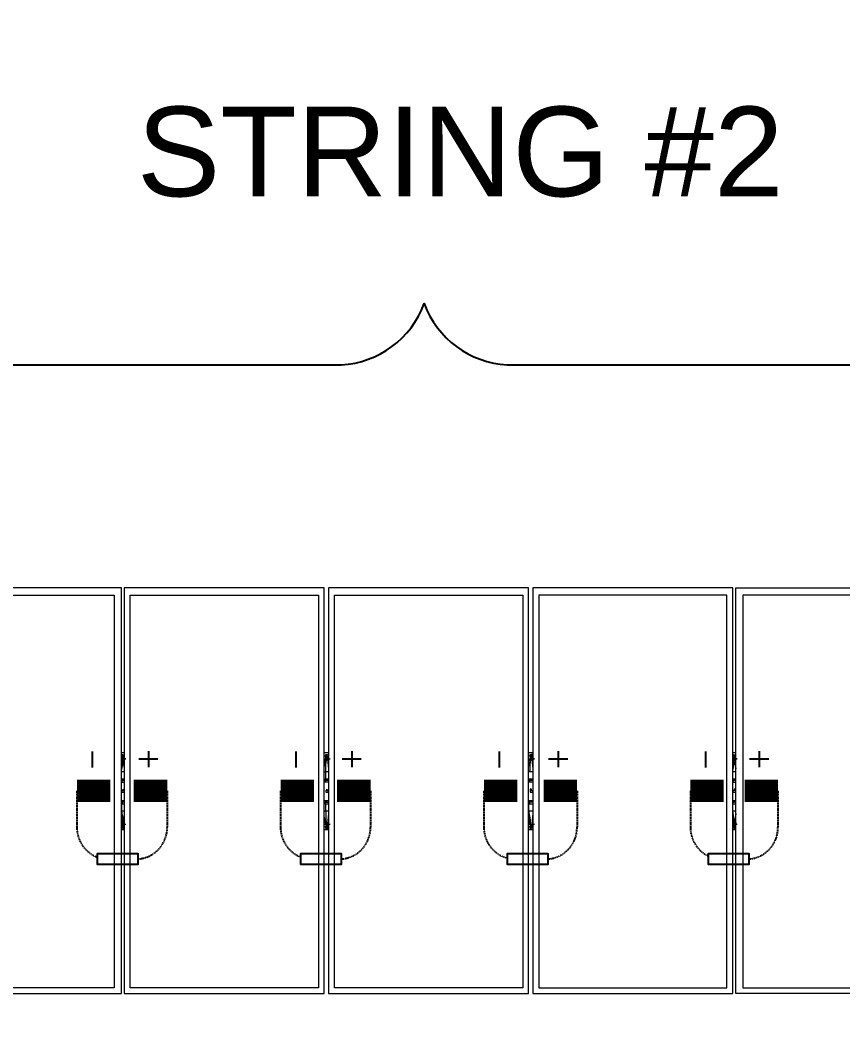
# Model space of a CAD drawing. Header units: feet. Extents: x -327 to 55127, y -2634 to 4121.
# Drawn here: x 595.5 to 779.2, y 1348.9 to 1574 of the extents above; entities that cross this region are included whole.
import ezdxf
from ezdxf.enums import TextEntityAlignment as Align

# ---------------------------------------------------------------- set-up
doc = ezdxf.new("R2018")
doc.units = ezdxf.units.FT
doc.header["$MEASUREMENT"] = 0
doc.linetypes.add('HIDDEN', pattern=[0.375, 0.25, -0.125])
for name, color, linetype in [('E-HARN-COMP', 8, 'Continuous'), ('E-TRNK-CABL-NEG', 6, 'HIDDEN'), ('E-TRUNK-CABLE-POS', 6, 'HIDDEN'), ('G-ANNO-TEXT', 1, 'Continuous'), ('Polarity-Text', 7, 'Continuous')]:
    doc.layers.add(name, color=color, linetype=linetype)
doc.styles.add('NEI-A', font='arial.ttf')
doc.styles.get("Standard").update_dxf_attribs({"font": 'arial.ttf'})

# ---------------------------------------------------------------- blocks, each defined once
blk = doc.blocks.new('A$Cc93f9aa1')
at = {"lineweight": 5}
for points in [[(2.6649, 0.4666), (2.4332, 0.4666), (2.4332, 0), (2.6649, 0)], [(2.8982, 0.4666), (2.6682, 0.4666), (2.6682, 0), (2.8982, 0)], [(2.9032, 0), (3.1332, 0), (3.1332, 0.4666), (2.9032, 0.4666)], [(3.1382, 0), (3.3682, 0), (3.3682, 0.4666), (3.1382, 0.4666)], [(3.6032, 0.4666), (3.6032, 0), (3.3715, 0), (3.3715, 0.4666)], [(2.4416, 0.4583), (2.6566, 0.4583), (2.6566, 0.0067), (2.4416, 0.0067)], [(2.6749, 0.4583), (2.8915, 0.4583), (2.8915, 0.0067), (2.6749, 0.0067)], [(2.9099, 0.4583), (3.1265, 0.4583), (3.1265, 0.0067), (2.9099, 0.0067)], [(3.3615, 0.0067), (3.3615, 0.4583), (3.1449, 0.4583), (3.1449, 0.0067)], [(3.5949, 0.4583), (3.3799, 0.4583), (3.3799, 0.0067), (3.5949, 0.0067)], [(3.3699, 0.275), (3.3699, 0.2733)], [(2.6666, 0.235), (2.6666, 0.2333), (2.6649, 0.2333), (2.6649, 0.2317), (2.6666, 0.2317), (2.6682, 0.2317), (2.6682, 0.2333)], [(2.9015, 0.235), (2.8999, 0.2333), (2.8999, 0.2317), (2.9032, 0.2317), (2.9032, 0.2333), (2.9015, 0.2333)], [(3.1365, 0.235), (3.1349, 0.235), (3.1349, 0.2317), (3.1382, 0.2317), (3.1382, 0.2333), (3.1365, 0.2333)], [(3.3715, 0.235), (3.3699, 0.235), (3.3699, 0.2333), (3.3682, 0.2333), (3.3682, 0.2317), (3.3699, 0.2317), (3.3715, 0.2317), (3.3715, 0.2333)]]:
    blk.add_lwpolyline(points, close=True, dxfattribs=at)
for points in [[(2.6682, 0.2767), (2.6649, 0.2767)], [(2.6666, 0.27), (2.6666, 0.2733), (2.6666, 0.2717), (2.6649, 0.2717), (2.6649, 0.27), (2.6649, 0.2683)], [(2.6666, 0.255), (2.6649, 0.255), (2.6649, 0.2567), (2.6666, 0.2633), (2.6666, 0.2733)], [(2.6666, 0.2733), (2.6666, 0.275), (2.6666, 0.2733)], [(2.9032, 0.2767), (2.8982, 0.2767)], [(2.8982, 0.255), (2.8999, 0.255), (2.8999, 0.2633), (2.9015, 0.2733)], [(2.8999, 0.2683), (2.8999, 0.27), (2.8999, 0.2733), (2.9015, 0.2733), (2.9015, 0.275), (2.9032, 0.275)], [(2.9015, 0.27), (2.9015, 0.2733), (2.9015, 0.275)], [(3.1382, 0.2767), (3.1332, 0.2767)], [(3.1382, 0.275), (3.1365, 0.275), (3.1365, 0.2733), (3.1349, 0.2733), (3.1349, 0.27), (3.1332, 0.2683)], [(3.1349, 0.255), (3.1332, 0.255), (3.1349, 0.2567), (3.1349, 0.2633), (3.1365, 0.2733)], [(3.1365, 0.27), (3.1365, 0.2733), (3.1365, 0.275)], [(3.3715, 0.2767), (3.3682, 0.2767)], [(3.3699, 0.255), (3.3682, 0.255), (3.3682, 0.2567), (3.3699, 0.2633), (3.3699, 0.2733), (3.3699, 0.27), (3.3682, 0.2683)], [(3.3715, 0.27), (3.3715, 0.2733)], [(2.6666, 0.2467), (2.6649, 0.2467), (2.6649, 0.255)], [(2.6682, 0.2467), (2.6649, 0.2467)], [(2.6682, 0.245), (2.6649, 0.245), (2.6666, 0.245)], [(2.6649, 0.245), (2.6649, 0.2433), (2.6682, 0.2433)], [(2.8982, 0.2467), (2.8999, 0.2467), (2.8999, 0.255)], [(2.9032, 0.245), (2.8999, 0.245), (2.8982, 0.245)], [(2.9032, 0.2467), (2.8999, 0.2467)], [(2.8999, 0.2433), (2.8999, 0.245)], [(3.1349, 0.2467), (3.1332, 0.2467), (3.1332, 0.255)], [(3.1382, 0.2467), (3.1332, 0.2467)], [(3.1382, 0.245), (3.1332, 0.245), (3.1349, 0.245)], [(3.1382, 0.2433), (3.1349, 0.2433), (3.1332, 0.2433), (3.1332, 0.245)], [(3.3699, 0.2467), (3.3682, 0.2467), (3.3682, 0.255)], [(3.3715, 0.2467), (3.3682, 0.2467)], [(3.3715, 0.245), (3.3682, 0.245), (3.3699, 0.245)], [(3.3682, 0.245), (3.3682, 0.2433), (3.3715, 0.2433)], [(2.9032, 0.2433), (2.8999, 0.2433), (2.8982, 0.2433)], [(2.6682, 0.2217), (2.6649, 0.2217), (2.6649, 0.22)], [(2.9032, 0.2217), (2.8982, 0.2217)], [(2.8999, 0.22), (2.8999, 0.2217), (2.9015, 0.2217)], [(3.1382, 0.2217), (3.1349, 0.2217), (3.1332, 0.2217), (3.1332, 0.22)], [(3.3715, 0.2217), (3.3682, 0.2217), (3.3682, 0.22)], [(2.6682, 0.22), (2.6649, 0.22), (2.6666, 0.22)], [(2.6666, 0.2183), (2.6649, 0.2183), (2.6649, 0.21), (2.6666, 0.2), (2.6666, 0.1917), (2.6682, 0.1917)], [(2.6649, 0.2183), (2.6682, 0.2183)], [(2.8982, 0.22), (2.8999, 0.22), (2.9032, 0.22)], [(2.8999, 0.21), (2.8999, 0.2183), (2.8982, 0.2183)], [(2.8982, 0.21), (2.8999, 0.21), (2.8999, 0.2), (2.9015, 0.1933), (2.9015, 0.1917), (2.9032, 0.1917)], [(2.8999, 0.2183), (2.9032, 0.2183)], [(3.1382, 0.22), (3.1332, 0.22), (3.1349, 0.22)], [(3.1349, 0.2183), (3.1332, 0.2183), (3.1332, 0.21), (3.1349, 0.2), (3.1349, 0.1933), (3.1365, 0.1917), (3.1382, 0.1917)], [(3.1332, 0.2183), (3.1382, 0.2183)], [(3.3715, 0.22), (3.3682, 0.22), (3.3699, 0.22)], [(3.3699, 0.1917), (3.3699, 0.2), (3.3682, 0.21), (3.3682, 0.2183), (3.3699, 0.2183)], [(3.3682, 0.2183), (3.3715, 0.2183)], [(2.6666, 0.19), (2.6666, 0.1933), (2.6649, 0.1933), (2.6649, 0.195), (2.6649, 0.1967)], [(2.6682, 0.1883), (2.6649, 0.1883)], [(2.6666, 0.195), (2.6666, 0.1917), (2.6666, 0.19), (2.6682, 0.19)], [(2.9032, 0.1883), (2.8982, 0.1883)], [(2.8999, 0.1967), (2.8999, 0.195), (2.8999, 0.1917), (2.9015, 0.1917), (2.9015, 0.19), (2.9032, 0.19)], [(2.9015, 0.195), (2.9015, 0.1917), (2.9015, 0.19)], [(3.1332, 0.1967), (3.1349, 0.195), (3.1349, 0.1917), (3.1365, 0.1917), (3.1365, 0.19), (3.1365, 0.1917), (3.1365, 0.195)], [(3.1382, 0.1883), (3.1332, 0.1883)], [(3.3682, 0.1967), (3.3699, 0.195), (3.3699, 0.19), (3.3699, 0.1917), (3.3715, 0.1917), (3.3715, 0.195)], [(3.3715, 0.1883), (3.3682, 0.1883)], [(3.3699, 0.19), (3.3715, 0.19)]]:
    blk.add_lwpolyline(points, dxfattribs=at)
at = {"color": 8, "lineweight": 5, "true_color": 0x808080}
for points in [[(2.6682, 0.2767), (2.6649, 0.2767)], [(2.6649, 0.2733), (2.6649, 0.275), (2.6666, 0.275)], [(2.6649, 0.2617), (2.6649, 0.27), (2.6666, 0.27)], [(2.6649, 0.2667), (2.6649, 0.2683)], [(2.6666, 0.2733), (2.6666, 0.2733)], [(2.6666, 0.2733), (2.6682, 0.2583)], [(2.6682, 0.2683), (2.6682, 0.27)], [(2.9032, 0.2767), (2.8982, 0.2767)], [(2.8982, 0.2733), (2.8999, 0.2733), (2.8999, 0.275), (2.9015, 0.275)], [(2.8982, 0.27), (2.8999, 0.27), (2.8999, 0.2683), (2.8982, 0.2617)], [(2.8982, 0.2683), (2.8999, 0.2683), (2.8999, 0.2667), (2.8982, 0.2667)], [(2.9015, 0.2733), (2.9015, 0.2733)], [(2.9015, 0.2733), (2.9032, 0.2583)], [(2.9032, 0.2717), (2.9032, 0.2717)], [(2.9032, 0.2683), (2.9032, 0.27), (2.9049, 0.27)], [(3.1382, 0.2767), (3.1332, 0.2767)], [(3.1332, 0.2733), (3.1349, 0.2733), (3.1349, 0.275), (3.1365, 0.275)], [(3.1332, 0.27), (3.1349, 0.27), (3.1349, 0.2683), (3.1332, 0.2617)], [(3.1332, 0.2667), (3.1332, 0.2683), (3.1349, 0.2683)], [(3.1365, 0.2733), (3.1365, 0.2733)], [(3.1365, 0.2733), (3.1382, 0.2583)], [(3.1382, 0.2683), (3.1382, 0.27)], [(3.3715, 0.2767), (3.3682, 0.2767)], [(3.3682, 0.2733), (3.3699, 0.275)], [(3.3682, 0.27), (3.3699, 0.27), (3.3682, 0.2683), (3.3682, 0.2617)], [(3.3682, 0.2667), (3.3682, 0.2683), (3.3699, 0.2683)], [(3.3699, 0.2733), (3.3715, 0.2583)], [(3.3715, 0.2733), (3.3715, 0.2733)], [(3.3715, 0.2683), (3.3715, 0.27)], [(2.6682, 0.255), (2.6649, 0.255)], [(2.9032, 0.255), (2.8999, 0.255)], [(3.1382, 0.255), (3.1332, 0.255)], [(3.3715, 0.255), (3.3682, 0.255)], [(2.6649, 0.21), (2.6682, 0.21)], [(2.8999, 0.21), (2.9032, 0.21)], [(3.1332, 0.21), (3.1382, 0.21)], [(3.3682, 0.21), (3.3715, 0.21)], [(2.6649, 0.2033), (2.6649, 0.195), (2.6666, 0.195)], [(2.6666, 0.1967), (2.6649, 0.1967), (2.6649, 0.1983)], [(2.6682, 0.2067), (2.6666, 0.1917)], [(2.8982, 0.195), (2.8999, 0.195), (2.8999, 0.1967), (2.8982, 0.2033)], [(2.8982, 0.1967), (2.8999, 0.1967), (2.8999, 0.1983), (2.8982, 0.1983)], [(2.9032, 0.2067), (2.9015, 0.1917)], [(3.1332, 0.195), (3.1349, 0.195), (3.1349, 0.1967), (3.1332, 0.2033)], [(3.1349, 0.1967), (3.1332, 0.1967), (3.1332, 0.1983)], [(3.1382, 0.2067), (3.1365, 0.1917)], [(3.3682, 0.195), (3.3699, 0.195), (3.3682, 0.1967), (3.3682, 0.2033)], [(3.3682, 0.1967), (3.3682, 0.1983)], [(3.3715, 0.2067), (3.3699, 0.1917)], [(2.6666, 0.19), (2.6649, 0.1917)], [(2.6682, 0.1883), (2.6649, 0.1883)], [(2.6666, 0.1917), (2.6666, 0.1917)], [(2.6682, 0.1967), (2.6682, 0.195), (2.6699, 0.195)], [(2.9015, 0.19), (2.8999, 0.19), (2.8999, 0.1917), (2.8982, 0.1917)], [(2.9032, 0.1883), (2.8982, 0.1883)], [(2.9015, 0.195), (2.9015, 0.195)], [(2.9015, 0.1917), (2.9015, 0.1917)], [(2.9032, 0.1967), (2.9032, 0.195), (2.9049, 0.195)], [(3.1365, 0.19), (3.1349, 0.19), (3.1349, 0.1917), (3.1332, 0.1917)], [(3.1382, 0.1883), (3.1332, 0.1883)], [(3.1365, 0.1917), (3.1365, 0.1917)], [(3.1382, 0.1967), (3.1382, 0.195), (3.1399, 0.195)], [(3.3699, 0.19), (3.3699, 0.1917), (3.3682, 0.1917)], [(3.3715, 0.1883), (3.3682, 0.1883)], [(3.3715, 0.1967), (3.3715, 0.195), (3.3732, 0.195)], [(3.3715, 0.1917), (3.3715, 0.1917)]]:
    blk.add_lwpolyline(points, dxfattribs=at)
for points in [[(2.6699, 0.27), (2.6682, 0.27)], [(3.1399, 0.27), (3.1382, 0.27)], [(3.3732, 0.27), (3.3715, 0.27)]]:
    blk.add_lwpolyline(points, close=True, dxfattribs=at)
blk = doc.blocks.new('DETAIL_TITLE')
at = {"style": 'NEI-A', "flags": 8}
blk.add_attdef('#', text='', height=0.2, dxfattribs=at).set_placement((0.5922, -0.5109), align=Align.MIDDLE_CENTER)
at = {"lineweight": 30, "flags": 104}
blk.add_attdef('DETAIL_TITLE', text='', height=0.2, dxfattribs=at).set_placement((0.9099, -0.5251), align=Align.BOTTOM_LEFT)
at = {"style": 'NEI-A'}
for tag, p in [('SCALE:', (0.9386, -0.7379)), ('1"_=_', (1.5474, -0.7379))]:
    blk.add_attdef(tag, text='', height=0.1, dxfattribs=at).set_placement(p, align=Align.BOTTOM_LEFT)

msp = doc.modelspace()

# ---------------------------------------------------------------- linework, layer by layer
at = {"layer": 'E-HARN-COMP', "const_width": 5}
for points in [[(608.19, 1402.04), (615.64, 1402.04)], [(620.9, 1402.04), (628.36, 1402.04)], [(653.66, 1402.04), (661.12, 1402.04)], [(666.28, 1402.04), (673.74, 1402.04)], [(699.04, 1402.04), (706.49, 1402.04)], [(712.38, 1402.04), (719.84, 1402.04)], [(745.14, 1402.04), (752.59, 1402.04)], [(757.24, 1402.04), (764.69, 1402.04)]]:
    msp.add_lwpolyline(points, dxfattribs=at)
at = {"layer": 'E-HARN-COMP'}
for points in [[(617.32, 1387.95), (612.76, 1387.95), (612.76, 1385.63), (617.32, 1385.63)], [(617.32, 1385.63), (621.89, 1385.63), (621.89, 1387.95), (617.32, 1387.95)], [(662.7, 1387.95), (658.13, 1387.95), (658.13, 1385.63), (662.7, 1385.63)], [(662.7, 1385.63), (667.26, 1385.63), (667.26, 1387.95), (662.7, 1387.95)], [(708.8, 1387.95), (704.23, 1387.95), (704.23, 1385.63), (708.8, 1385.63)], [(708.8, 1385.63), (713.36, 1385.63), (713.36, 1387.95), (708.8, 1387.95)], [(753.65, 1387.95), (749.09, 1387.95), (749.09, 1385.63), (753.65, 1385.63)], [(753.65, 1385.63), (758.22, 1385.63), (758.22, 1387.95), (753.65, 1387.95)]]:
    msp.add_lwpolyline(points, dxfattribs=at)
at = {"layer": 'E-TRNK-CABL-NEG', "ltscale": 0.1}
for points in [[(608.19, 1402.04), (608.19, 1393.8, 0.313117), (612.76, 1387.22, 0.313117)], [(653.66, 1402.04), (653.66, 1393.8, 0.30904), (658.13, 1387.26, 0.30904)], [(699.04, 1402.04), (699.04, 1393.8, 0.338726), (704.23, 1387.02, 0.338726)], [(745.14, 1402.04), (745.14, 1393.8, 0.286977), (749.09, 1387.49, 0.286977)]]:
    msp.add_lwpolyline(points, format="xyb", dxfattribs=at)
at = {"layer": 'E-TRUNK-CABLE-POS', "ltscale": 0.1}
for points in [[(628.36, 1402.04), (628.36, 1393.8, -0.391396), (621.89, 1386.8, -0.391396)], [(673.74, 1402.04), (673.74, 1393.8, -0.391396), (667.26, 1386.8, -0.391396)], [(719.84, 1402.04), (719.84, 1393.8, -0.391396), (713.36, 1386.8, -0.391396)], [(764.69, 1402.04), (764.69, 1393.8, -0.391396), (758.22, 1386.8, -0.391396)]]:
    msp.add_lwpolyline(points, format="xyb", dxfattribs=at)
at = {"layer": 'G-ANNO-TEXT', "flags": 128}
msp.add_lwpolyline([(98.08, 1483.44, -0.35318), (122.26, 1497.09), (667.22, 1497.09, 0.298343), (685.72, 1510.74, 0.298343), (704.23, 1497.09), (1335.96, 1497.09, -0.298343), (1354.47, 1483.44)], format="xyb", dxfattribs=at)
at = {"layer": 'Polarity-Text'}
for p, q in [((611.59, 1410.82), (611.59, 1407.2)), ((624.17, 1410.89), (624.17, 1407.27)), ((657.06, 1410.82), (657.06, 1407.2)), ((669.54, 1410.89), (669.54, 1407.27)), ((702.44, 1410.82), (702.44, 1407.2)), ((715.64, 1410.89), (715.64, 1407.27)), ((748.54, 1410.82), (748.54, 1407.2)), ((760.5, 1410.89), (760.5, 1407.27)), ((626.3, 1409.08), (622.03, 1409.08)), ((671.68, 1409.08), (667.4, 1409.08)), ((717.78, 1409.08), (713.5, 1409.08)), ((762.63, 1409.08), (758.36, 1409.08))]:
    msp.add_line(p, q, dxfattribs=at)

# ---------------------------------------------------------------- block references
at = {"xscale": 194.04614304, "yscale": 194.04614304, "zscale": 194.04614304}
msp.add_blockref('A$Cc93f9aa1', (101.02, 1356.77), dxfattribs=at)

# ---------------------------------------------------------------- texts
at = {"layer": 'G-ANNO-TEXT', "insert": (765.95, 1554.7), "char_height": 20, "width": 143.1195, "attachment_point": 3, "style": 'NEI-A', "bg_fill": 3, "box_fill_scale": 1.5, "bg_fill_color": 256, "bg_fill_transparency": 0}
msp.add_mtext('STRING #2', dxfattribs=at)

# ---------------------------------------------------------------- next in the draw order: block references
at = {"layer": 'G-ANNO-TEXT'}
ref = msp.add_blockref('DETAIL_TITLE', (57.64, 2212.85), dxfattribs=dict(at, xscale=128.9267043143703, yscale=128.9267043143703, zscale=128.9267043143703))
lines = msp.add_mtext('{\\LDC BLOCK TYPE-2 (2) STRINGS (52) MODULES [580W-SOUTH MOTOR GAP] }', dxfattribs={"layer": '0', "insert": (174.95, 2183.83), "char_height": 1139.5591, "attachment_point": 1})
ref.add_attrib('DETAIL_TITLE', '', (174.95, 2183.83)).embed_mtext(lines)

doc.saveas('drawing.dxf')
